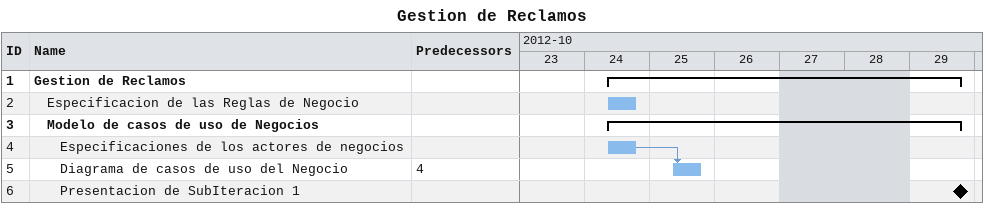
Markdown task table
Gestion de Reclamos

| ID | Level | Task | Start | Finish | Predecessors |
|---|---|---|---|---|---|
| 1 | 1 | **Gestion de Reclamos** | 2012-10-24 | 2012-10-29 |  |
| 2 | 2 | Especificacion de las Reglas de Negocio | 2012-10-24 | 2012-10-24 |  |
| 3 | 2 | **Modelo de casos de uso de Negocios** | 2012-10-24 | 2012-10-29 |  |
| 4 | 3 | Especificaciones de los actores de negocios | 2012-10-24 | 2012-10-24 |  |
| 5 | 3 | Diagrama de casos de uso del Negocio | 2012-10-25 | 2012-10-25 | 4 |
| 6 | 3 | Presentacion de SubIteracion 1 (milestone) | 2012-10-29 | 2012-10-29 |  |
